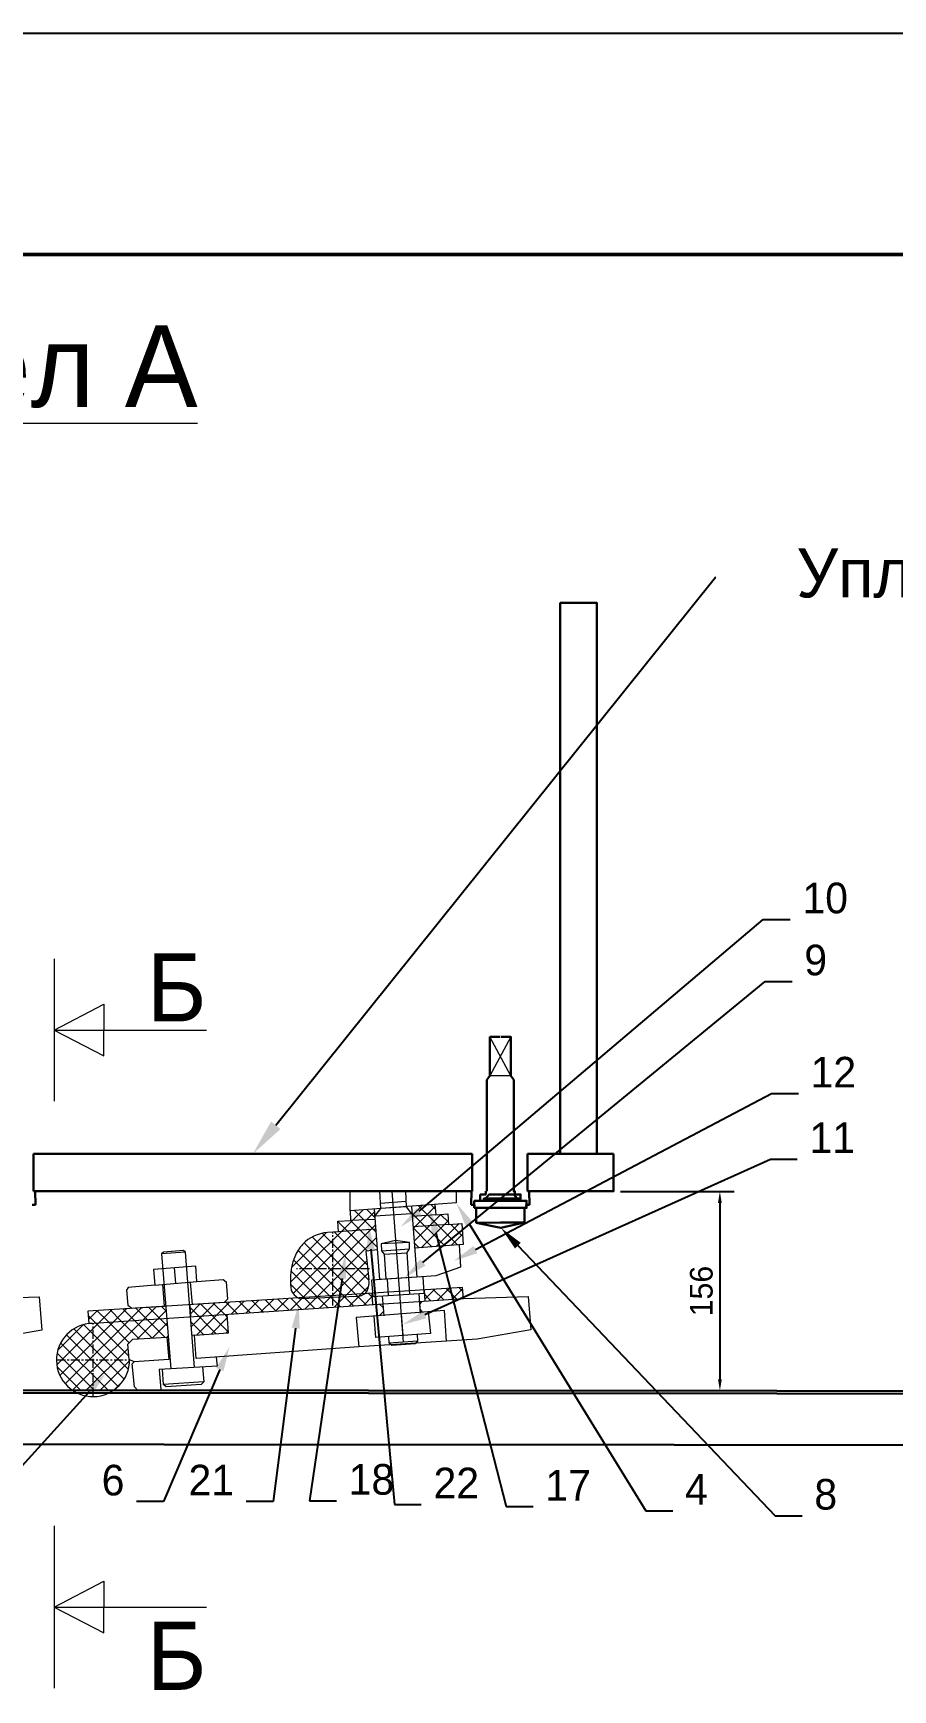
# Model space of a CAD drawing. Header units: millimetres. Extents: x 897431 to 926412, y -926165 to -906161.
# Drawn here: x 916337 to 920129, y -913466 to -906161 of the extents above; entities that cross this region are included whole.
import ezdxf
from ezdxf import colors
from ezdxf.entities.mleader import LeaderData, LeaderLine
from ezdxf.math import Vec2, Vec3

# ---------------------------------------------------------------- set-up
doc = ezdxf.new("R2010")
doc.units = ezdxf.units.MM
doc.header["$LTSCALE"] = 50
doc.linetypes.add('осевая', pattern=[50.8, 31.75, -6.35, 6.35, -6.35])
doc.dimstyles.new('ISO-25', dxfattribs={"dimscale": 50, "dimtxt": 2.5, "dimasz": 2.5, "dimexe": 1.25, "dimexo": 0.625, "dimtad": 1, "dimtxsty": 'Standard', "dimcen": 2.5, "dimadec": 0, "dimazin": 0, "dimtfac": 1, "dimtmove": 0, "dimatfit": 3, "dimfxl": 0, "dimarcsym": 0})

# ---------------------------------------------------------------- blocks, each defined once
blk = doc.blocks.new('*D461')
at = {"color": 0, "lineweight": -2, "ltscale": 100}
for p, q in [((918927.7, -911268.8), (919428.5, -911268.8)), ((919366, -911318.8), (919366, -912096.9)), ((918927.1, -912146.9), (919428.5, -912146.9))]:
    blk.add_line(p, q, dxfattribs=at)
at = {"color": 0, "lineweight": 0, "ltscale": 100}
for points in [[(919357.7, -911318.8), (919374.3, -911318.8), (919366, -911268.8)], [(919357.7, -912096.9), (919374.3, -912096.9), (919366, -912146.9)]]:
    blk.add_solid(points, dxfattribs=at)
at = {"color": 0, "lineweight": 0, "ltscale": 100, "insert": (919284.7, -911707.9), "char_height": 100, "attachment_point": 5, "rotation": 90}
blk.add_mtext('156', dxfattribs=at)

msp = doc.modelspace()

# ---------------------------------------------------------------- hatches: boundary and pattern name
at = {"lineweight": 0, "ltscale": 10000}
h = msp.add_hatch(dxfattribs=at)
h.set_pattern_fill('ANSI37', color=256, scale=13.5, style=0)
h.set_pattern_definition([(135, (3414483.39, 1755372.006), (30.3083644, 30.3083644), []), (45, (3414483.39, 1755372.006), (30.3083644, -30.3083644), [])])
h.paths.add_polyline_path([(917506.863, -911737.526, 0.04606918), (917518.3, -911741.939), (917764.277, -911732.087, 0.14172996), (917799.944, -911719.114), (917830.709, -911717.181), (917833.67, -911767.625), (917031.835, -911821.337), (917027.653, -911767.631)])
h.paths.add_polyline_path([(916601.429, -911850.167), (916926.925, -911828.364), (916933.719, -911910.615), (916927.601, -911911.121), (916776.596, -911920.462), (916754.768, -911942.289), (916761.008, -912008.99), (916762.812, -912009.891, -0.00281665), (916762.822, -912011.709), (916601.429, -912011.709)])
h.paths.add_polyline_path([(917031.835, -911821.337), (917192.363, -911810.584), (917198.275, -911891.822), (917048.342, -911902.734), (917038.235, -911903.521)])
h.paths.add_polyline_path([(916578.902, -911795.822), (916922.453, -911774.24), (916926.925, -911828.364), (916598.917, -911850.336, 0.0256641), (916582.397, -911851.442)])
h.paths.add_polyline_path([(918062.379, -911717.304), (918062.485, -911717.297), (918061.4, -911702.689), (918230.655, -911692.056), (918234.717, -911740.761), (918064.714, -911752.149)])
h.paths.add_polyline_path([(916440.036, -912011.709), (916601.429, -912011.709), (916601.429, -912145.293), (916510.763, -912145.228, -0.24850159)])
h.paths.add_polyline_path([(916582.397, -911851.442), (916601.429, -911850.167), (916601.429, -912011.709), (916440.036, -912011.709, -0.38000174)])
h.paths.add_polyline_path([(916601.429, -912011.709), (916762.822, -912011.709, -0.24888139), (916691.904, -912145.358), (916601.429, -912145.293)])
h.paths.add_polyline_path([(917681.486, -911399.514), (917738.69, -911396.892), (917845.623, -911391.502), (917848.961, -911435.568), (917684.11, -911446.178)])
h.paths.add_polyline_path([(917736.557, -911354.589), (917842.225, -911346.633), (917844.514, -911376.85), (917843.618, -911377.937), (917844.591, -911377.873), (917845.623, -911391.502), (917738.69, -911396.892)])
h.paths.add_polyline_path([(918005.723, -911334.322), (918109.345, -911326.52), (918113.01, -911371.41), (918009.057, -911379.221)])
h.paths.add_polyline_path([(918009.057, -911379.221), (918113.01, -911371.41), (918166.533, -911366.999), (918169.682, -911413.664), (918012.46, -911425.046)])
h.paths.add_polyline_path([(918012.46, -911425.046), (918169.682, -911413.664), (918227.33, -911409.601), (918233.443, -911502.196), (918019.455, -911519.263)])
h.paths.add_polyline_path([(917491.161, -911556.739, -0.08901574), (917525.938, -911501.878, -0.19331014), (917634.842, -911449.763), (917659.476, -911447.97), (917659.476, -911727.939), (917506.863, -911737.526, -0.05145919), (917495.29, -911730.22, -0.13141596), (917475.891, -911704.978, -0.0467729), (917471.942, -911649.086, -0.09137211)])
h.paths.add_polyline_path([(917659.476, -911447.97), (917684.11, -911446.178), (917848.961, -911435.568), (917855.843, -911526.449), (917804.981, -911531.633), (917812.911, -911609.438), (917659.476, -911609.438)])
h.paths.add_polyline_path([(917659.476, -911609.438), (917812.911, -911609.438), (917817.954, -911658.91, -0.19868755), (917804.454, -911715.521, -0.02112114), (917799.944, -911719.114), (917659.476, -911727.939)])
h.paths.add_polyline_path([(917659.476, -911727.939), (917799.944, -911719.114, -0.14172996), (917764.277, -911732.087), (917659.476, -911736.285)], flags=17)
h.paths.add_polyline_path([(917659.476, -911727.939), (917659.476, -911736.285), (917518.3, -911741.939, -0.04606918), (917506.863, -911737.526)], flags=17)

# ---------------------------------------------------------------- linework, layer by layer
msp.add_line((897431.402, -906161.042), (926412.082, -906161.042))
at = {"lineweight": 50}
msp.add_line((897919.296, -907136.805), (925924.188, -907136.805), dxfattribs=at)
at = {"lineweight": 0, "ltscale": 10000}
for p, q in [((916430.001, -910243.23), (916430.001, -910870.44)), ((916430.001, -910556.835), (916649.049, -910443.129)), ((916649.049, -910443.129), (916649.049, -910556.835)), ((916430.001, -910556.835), (917102.08, -910556.835)), ((916430.001, -910556.835), (916649.049, -910670.541)), ((916649.049, -910670.541), (916649.049, -910556.835)), ((918444.446, -910587.371), (918351.109, -910758.267)), ((918444.446, -910758.267), (918351.109, -910587.371)), ((918444.446, -910758.267), (918351.109, -910758.267)), ((917027.653, -911767.631), (917031.835, -911821.337)), ((916927.601, -911911.121), (916933.719, -911910.615)), ((917048.342, -911902.734), (917038.235, -911903.521)), ((916430.001, -912743.216), (916430.001, -913458.762)), ((916430.001, -913100.989), (916649.049, -912987.283)), ((916649.049, -912987.283), (916649.049, -913100.989)), ((916430.001, -913100.989), (917102.08, -913100.989)), ((916430.001, -913100.989), (916649.049, -913214.695)), ((916649.049, -913214.695), (916649.049, -913100.989))]:
    msp.add_line(p, q, dxfattribs=at)
at = {"lineweight": 30, "ltscale": 70}
for p, q in [((918351.109, -910758.267), (918351.109, -910587.371)), ((918351.109, -910587.371), (918395.368, -910587.371)), ((918338.336, -910776.648), (918351.109, -910758.267)), ((918338.336, -911267.436), (918338.336, -910776.648)), ((916339.434, -911267.294), (916339.434, -911103.317)), ((916339.434, -911103.317), (918272.823, -911103.317)), ((918272.823, -911103.317), (918272.823, -911267.294)), ((918272.823, -911103.317), (918272.823, -911103.317)), ((918518.221, -911267.294), (918518.221, -911103.317)), ((918896.447, -911103.317), (918518.221, -911103.317)), ((918896.447, -911268.836), (918896.447, -911103.317)), ((918272.823, -911267.294), (916339.434, -911267.294)), ((916346.781, -911267.294), (916347.934, -911327.596)), ((918270.177, -911267.294), (918269.025, -911327.596)), ((918281.737, -911341.149), (918281.737, -911309.345)), ((918281.737, -911309.345), (918308.615, -911309.345)), ((918308.615, -911309.345), (918308.615, -911281.653)), ((918308.615, -911281.653), (918333.531, -911281.653)), ((918333.531, -911281.653), (918333.531, -911267.436)), ((918333.531, -911267.436), (918338.336, -911267.436)), ((918518.221, -911267.294), (918897.988, -911267.294)), ((918525.568, -911267.294), (918526.72, -911327.596)), ((916347.934, -911327.596), (916333.476, -911328.099)), ((918269.025, -911327.596), (918283.483, -911328.099)), ((918286.799, -911341.149), (918281.737, -911341.149)), ((918283.483, -911328.099), (918282.915, -911341.149)), ((918282.915, -911341.149), (918297.113, -911341.149)), ((918291.861, -911405.832), (918291.861, -911341.149)), ((918512.83, -911341.149), (918498.633, -911341.149)), ((918503.694, -911341.149), (918503.694, -911406.4)), ((918526.72, -911327.596), (918512.263, -911328.099)), ((918512.263, -911328.099), (918512.83, -911341.149)), ((918503.694, -911406.4), (918291.861, -911405.832))]:
    msp.add_line(p, q, dxfattribs=at)
at = {"lineweight": 15, "ltscale": 70}
for p, q in [((917980.727, -911312.609), (917869.764, -911320.964)), ((917970.427, -911933.149), (917921.298, -911267.294)), ((917982.164, -911336.096), (917871.202, -911344.451)), ((917764.277, -911732.087), (917518.3, -911741.939)), ((917830.709, -911717.181), (917833.67, -911767.625)), ((917877.197, -911729.24), (917883.431, -911816.576)), ((918037.698, -911718.895), (918044.402, -911804.849)), ((918061.4, -911702.689), (918064.714, -911752.149))]:
    msp.add_line(p, q, dxfattribs=at)
at = {"color": 1, "linetype": 'осевая', "lineweight": 0, "ltscale": 0.025}
for p, q in [((917659.476, -911770.831), (917659.476, -911447.896)), ((917820.869, -911609.438), (917498.083, -911609.438)), ((916601.429, -912173.102), (916601.429, -911850.167)), ((916440.036, -912011.709), (916762.822, -912011.709))]:
    msp.add_line(p, q, dxfattribs=at)
at = {"lineweight": 30, "ltscale": 70}
for points in [[(918824.079, -911103.317), (918824.079, -908673.317), (918662.079, -908673.317), (918662.079, -911103.317), (918824.079, -911103.317)], [(918503.694, -911341.149), (918513.818, -911341.149), (918513.818, -911309.345), (918486.94, -911309.345), (918486.94, -911281.653), (918462.024, -911281.653), (918462.024, -911267.436), (918457.219, -911267.436), (918457.219, -910776.648), (918444.446, -910758.267), (918444.446, -910587.371), (918400.187, -910587.371)], [(918486.94, -911309.345), (918308.615, -911309.345)], [(918480.455, -911309.345), (918480.455, -911299.086), (918325.067, -911299.086), (918325.067, -911309.345)], [(918472.477, -911299.086), (918457.91, -911281.653), (918347.959, -911281.759), (918331.657, -911299.086)], [(918503.694, -911341.149), (918291.861, -911341.149)], [(918291.861, -911405.832), (918291.861, -911406.4)], [(918503.694, -911405.832), (918400.584, -911429.264), (918291.861, -911406.4)], [(918397.778, -911406.116), (918503.694, -911405.832)], [(921416.694, -912148.738), (912414.457, -912142.298)], [(921416.034, -912160.278), (912414.457, -912153.839)], [(921413.927, -912387.831), (912414.457, -912381.393)]]:
    msp.add_lwpolyline(points, dxfattribs=at)
at = {"lineweight": 15, "ltscale": 70}
for points in [[(918203.37, -911267.294), (918203.37, -911319.441), (917734.847, -911354.718), (917734.847, -911267.294), (918203.37, -911267.294)], [(917978.916, -911267.294), (917982.164, -911336.096), (918006.614, -911367.15), (917843.618, -911377.937), (917871.202, -911344.451), (917866.48, -911267.294)], [(918109.345, -911326.52), (918113.01, -911371.41), (918009.057, -911379.221)], [(917848.922, -911435.571), (917684.11, -911446.178), (917681.486, -911399.514), (917738.69, -911396.892)], [(917845.604, -911391.503), (917738.69, -911396.892), (917736.557, -911354.589)], [(918005.723, -911334.322), (918028.927, -911646.816), (917865.74, -911657.129), (917842.225, -911346.633)], [(918113.01, -911371.41), (918166.533, -911366.999), (918169.682, -911413.664), (918012.46, -911425.046)], [(917684.11, -911446.178), (917634.842, -911449.763)], [(918169.682, -911413.664), (918227.33, -911409.601), (918233.443, -911502.196), (918019.455, -911519.263)], [(917009.593, -911535.711), (917000.052, -911529.435), (916911.757, -911535.85), (916903.432, -911543.978)], [(917049.207, -912044.421), (917009.593, -911535.711), (916903.432, -911543.978), (916945.274, -912050.492)], [(917855.843, -911526.449), (917804.981, -911531.633), (917817.954, -911658.91)], [(918216.146, -911503.576), (918221.973, -911602.179), (918112.643, -911640.557), (918028.923, -911646.773), (917830.096, -911659.201)], [(917997.508, -911494.099), (917935.236, -911484.807), (917871.935, -911499.205)], [(917987.342, -911537.722), (917997.508, -911521.816), (917997.508, -911494.099), (917871.935, -911499.205), (917874.126, -911529.84), (917997.508, -911521.816)], [(917874.183, -911530.635), (917885.807, -911545.157), (917987.406, -911538.737)], [(917885.807, -911545.157), (917892.691, -911655.288)], [(917998.95, -911721.392), (917987.342, -911537.722)], [(917059.544, -911666.062), (917054.115, -911598.253), (916867.806, -911612.154), (916873.915, -911681.32), (917059.544, -911666.062)], [(916966.729, -911673.691), (916960.961, -911605.203)], [(918234.717, -911740.761), (918230.655, -911692.056), (916578.902, -911795.822), (916582.397, -911851.442), (918234.717, -911740.761)], [(916873.915, -911681.32), (916755.966, -911691.736), (916748.855, -911703.919), (916754.506, -911769.765), (916771.9, -911783.698), (916916.82, -911774.594), (916908.917, -911678.443)], [(917059.544, -911666.062), (917174.712, -911656.597), (917187.949, -911666.38), (917194.007, -911743.859), (917180.203, -911758.048), (917039.562, -911766.883), (917031.465, -911668.37)], [(917830.096, -911659.201), (917836.161, -911731.886), (918062.485, -911717.297), (918057.093, -911644.681)], [(917904.152, -911727.503), (917899.612, -911654.856)], [(916078.394, -911742.302), (916363.918, -911733.773), (916375.921, -911880.449), (916138.652, -911920.712), (916004.624, -911930.282)], [(917864.92, -911765.532), (917880.862, -911780.586), (917882.137, -911798.442), (917864.944, -911816.235)], [(918050.292, -911753.115), (918041.461, -911767.152), (918043.01, -911787.003), (918053.712, -911801.494)], [(918234.717, -911740.761), (918520.241, -911732.232), (918532.244, -911878.908), (918294.975, -911919.171), (918160.947, -911928.741)], [(918160.947, -911928.741), (918151.115, -911793.888), (917762.275, -911824.252), (917773.001, -911953.747), (917055.764, -912005.529), (917048.342, -911902.734), (917198.275, -911891.822), (917192.363, -911810.584)], [(918078.922, -911799.525), (918089.628, -911894.453), (917849.066, -911912.707), (917841.675, -911818.052)], [(917969.347, -911903.58), (917961.935, -911808.661)], [(916936.336, -912010.236), (916782.222, -912019.587), (916761.008, -912008.99), (916754.768, -911942.289), (916776.596, -911920.462), (916927.601, -911911.121), (916936.336, -912010.236)], [(918030.951, -911898.905), (918033.141, -911928.937), (918022.341, -911939.737), (917918.78, -911947.366), (917907.713, -911937.361), (917905.517, -911908.423)], [(918160.947, -911928.741), (917773.001, -911953.747)], [(918033.141, -911928.937), (917907.713, -911937.361)], [(917145.223, -911999.071), (917148.389, -912038.628), (916892.698, -912053.562), (916900.566, -912143.954), (916799.077, -912145.526), (916784.135, -912130.584), (916774.689, -912029.196), (916782.222, -912019.587)], [(917084.061, -912042.385), (917090.641, -912107.683), (917077.706, -912119.758), (916923.876, -912130.293), (916912.09, -912119.138), (916908.207, -912052.657)], [(917090.641, -912107.683), (916912.09, -912119.138)]]:
    msp.add_lwpolyline(points, dxfattribs=at)
for centre, radius, start, end in [((917645.269, -911611.398), 161.971, 93.6912766, 137.4556421), ((917661.406, -911626.207), 183.873, 137.4556421, 157.8022603), ((917732.108, -911655.057), 260.235, 157.8022603, 178.6852174), ((917772.005, -911655.973), 300.142, 178.6852174, 189.3969692), ((917742.785, -911670.9), 76.119, 324.1126792, 9.0631146), ((917532.78, -911681.332), 61.608, 202.5700066, 232.5167179), ((917536.478, -911677.799), 66.666, 231.8429898, 254.1769924), ((917759.687, -911663.952), 68.29, 273.8540948, 310.9611868), ((916601.429, -912011.709), 161.393, 90.8919996, 0.6455266)]:
    msp.add_arc(centre, radius, start, end, dxfattribs=at)

# ---------------------------------------------------------------- texts
at = {"lineweight": 0, "ltscale": 10000, "attachment_point": 3}
for s, insert, char_height, width in [('{\\LУзел А}', (917062.747, -907449.461), 360, 2620.69922), ('Б', (917102.08, -910218.502), 300, 278.62607), ('Б', (917102.08, -913166.272), 300, 278.62607)]:
    msp.add_mtext(s, dxfattribs=dict(at, insert=insert, char_height=char_height, width=width))

# ---------------------------------------------------------------- dimensions: what is measured, and where the dimension line sits
at = {"lineweight": 0, "ltscale": 100}
dim = msp.add_linear_dim(base=(919365.996, -912146.935), p1=(918896.447, -911268.836), p2=(918895.819, -912146.935), angle=90, text='156', dimstyle='ISO-25', override={"dimtxt": 2, "dimasz": 1, "dimlfac": 0.1, "dimlunit": 1, "dimfxl": 0.18}, dxfattribs=at)
dim.commit()
dim.dimension.update_dxf_attribs({"geometry": '*D461', "text_midpoint": (919284.746, -911707.885)})

# ---------------------------------------------------------------- leaders
at = {"lineweight": 0, "ltscale": 10000}
ml = msp.add_multileader_mtext('Standard', dxfattribs=at)
ml.set_content('Уплотнительное\\P кольцо', color=256)
ml.set_leader_properties()
ml.build(insert=Vec2(0, 0))
ml.multileader.update_dxf_attribs({"text_right_attachment_type": 6, "dogleg_length": 0.36, "arrow_head_size": 162})
ctx = ml.context
ctx.base_point, ctx.char_height, ctx.arrow_head_size, ctx.landing_gap_size, ctx.plane_origin = Vec3(919347.639, -908559.382), 216, 162, 5.4, Vec3(918688.333, -908603.223)
ctx.right_attachment, ctx.text_align_type = 6, 1
notes = []
notes.append((ctx, [(0, (1, 1, 0), (919346.667, -908559.382), (1, 0), 0.972, [(0, [(917306.128, -911103.317)], 0, [])])]))
ctx.mtext.insert, ctx.mtext.alignment, ctx.mtext.flow_direction = Vec3(920811.039, -908433.382), 2, 5
ml = msp.add_multileader_mtext('Standard', dxfattribs=at)
ml.set_content('10', color=256)
ml.set_leader_properties()
ml.build(insert=Vec2(0, 0))
ml.multileader.update_dxf_attribs({"text_left_attachment_type": 7, "text_right_attachment_type": 7, "dogleg_length": 1, "arrow_head_size": 108})
ctx = ml.context
ctx.base_point, ctx.char_height, ctx.arrow_head_size, ctx.landing_gap_size, ctx.plane_origin = Vec3(919676.077, -910069.033), 135, 108, 54, Vec3(918347.965, -908664.987)
ctx.left_attachment, ctx.right_attachment = 7, 7
notes.append((ctx, [(0, (1, 1, 0), (919557.319, -910069.033), (1, 0), 118.758, [(0, [(917957.299, -911425.467)], 0, [])])]))
ctx.mtext.insert, ctx.mtext.line_spacing_factor, ctx.mtext.flow_direction = Vec3(919730.077, -909907.033), 1.2, 5
ml = msp.add_multileader_mtext('Standard', dxfattribs=at)
ml.set_content('9', color=256)
ml.set_leader_properties()
ml.build(insert=Vec2(0, 0))
ml.multileader.update_dxf_attribs({"text_left_attachment_type": 7, "text_right_attachment_type": 7, "dogleg_length": 1, "arrow_head_size": 108})
ctx = ml.context
ctx.base_point, ctx.char_height, ctx.arrow_head_size, ctx.landing_gap_size, ctx.plane_origin = Vec3(919684.419, -910342.441), 135, 108, 54, Vec3(918356.307, -909073.395)
ctx.left_attachment, ctx.right_attachment = 7, 7
notes.append((ctx, [(0, (1, 1, 0), (919565.661, -910342.441), (1, 0), 118.758, [(0, [(917973.092, -911650.263)], 0, [])])]))
ctx.mtext.insert, ctx.mtext.line_spacing_factor, ctx.mtext.flow_direction = Vec3(919738.419, -910180.441), 1.2, 5
ml = msp.add_multileader_mtext('Standard', dxfattribs=at)
ml.set_content('12', color=256)
ml.set_leader_properties()
ml.build(insert=Vec2(0, 0))
ml.multileader.update_dxf_attribs({"text_left_attachment_type": 7, "text_right_attachment_type": 7, "dogleg_length": 1, "arrow_head_size": 108})
ctx = ml.context
ctx.base_point, ctx.char_height, ctx.arrow_head_size, ctx.landing_gap_size, ctx.plane_origin = Vec3(919712.15, -910837.154), 135, 108, 54, Vec3(918583, -909117.517)
ctx.left_attachment, ctx.right_attachment = 7, 7
notes.append((ctx, [(0, (1, 1, 0), (919593.392, -910837.154), (1, 0), 118.758, [(0, [(918192.334, -911575.189)], 0, [])])]))
ctx.mtext.insert, ctx.mtext.line_spacing_factor, ctx.mtext.flow_direction = Vec3(919766.15, -910675.154), 1.2, 5
ml = msp.add_multileader_mtext('Standard', dxfattribs=at)
ml.set_content('11', color=256)
ml.set_leader_properties()
ml.build(insert=Vec2(0, 0))
ml.multileader.update_dxf_attribs({"text_left_attachment_type": 7, "text_right_attachment_type": 7, "dogleg_length": 1, "arrow_head_size": 108})
ctx = ml.context
ctx.base_point, ctx.char_height, ctx.arrow_head_size, ctx.landing_gap_size, ctx.plane_origin = Vec3(919707.385, -911126.405), 135, 108, 54, Vec3(918356.307, -909398.449)
ctx.left_attachment, ctx.right_attachment = 7, 7
notes.append((ctx, [(0, (1, 1, 0), (919588.627, -911126.405), (1, 0), 118.758, [(0, [(917965.641, -911856.12)], 0, [])])]))
ctx.mtext.insert, ctx.mtext.line_spacing_factor, ctx.mtext.flow_direction = Vec3(919761.385, -910964.405), 1.2, 5
ml = msp.add_multileader_mtext('Standard', dxfattribs=at)
ml.set_content('4', color=256)
ml.set_leader_properties()
ml.build(insert=Vec2(0, 0))
ml.multileader.update_dxf_attribs({"text_left_attachment_type": 7, "text_right_attachment_type": 7, "dogleg_length": 1, "arrow_head_size": 108})
ctx = ml.context
ctx.base_point, ctx.char_height, ctx.arrow_head_size, ctx.landing_gap_size, ctx.plane_origin = Vec3(919158.095, -912676.354), 135, 108, 54, Vec3(918203.37, -911319.441)
ctx.left_attachment, ctx.right_attachment = 7, 7
notes.append((ctx, [(0, (1, 1, 0), (919039.337, -912676.354), (1, 0), 118.758, [(0, [(918203.37, -911319.441)], 0, [])])]))
ctx.mtext.insert, ctx.mtext.line_spacing_factor, ctx.mtext.flow_direction = Vec3(919212.095, -912514.354), 1.2, 5
ml = msp.add_multileader_mtext('Standard', dxfattribs=at)
ml.set_content('17', color=256)
ml.set_leader_properties()
ml.build(insert=Vec2(0, 0))
ml.multileader.update_dxf_attribs({"text_left_attachment_type": 7, "text_right_attachment_type": 7, "dogleg_length": 1, "arrow_head_size": 108})
ctx = ml.context
ctx.base_point, ctx.char_height, ctx.arrow_head_size, ctx.landing_gap_size, ctx.plane_origin = Vec3(918542.411, -912658.437), 135, 108, 54, Vec3(918085.864, -911346.133)
ctx.left_attachment, ctx.right_attachment = 7, 7
notes.append((ctx, [(0, (1, 1, 0), (918423.653, -912658.437), (1, 0), 118.758, [(0, [(918085.864, -911346.133)], 0, [])])]))
ctx.mtext.insert, ctx.mtext.line_spacing_factor, ctx.mtext.flow_direction = Vec3(918596.411, -912496.437), 1.2, 5
ml = msp.add_multileader_mtext('Standard', dxfattribs=at)
ml.set_content('22', color=256)
ml.set_leader_properties()
ml.build(insert=Vec2(0, 0))
ml.multileader.update_dxf_attribs({"text_left_attachment_type": 7, "text_right_attachment_type": 7, "dogleg_length": 1, "arrow_head_size": 108})
ctx = ml.context
ctx.base_point, ctx.char_height, ctx.arrow_head_size, ctx.landing_gap_size, ctx.plane_origin = Vec3(918049.274, -912648.519), 135, 108, 54, Vec3(918035.225, -911407.429)
ctx.left_attachment, ctx.right_attachment = 7, 7
notes.append((ctx, [(0, (1, 1, 0), (917930.516, -912648.519), (1, 0), 118.758, [(0, [(917816.397, -911415.817)], 0, [])])]))
ctx.mtext.insert, ctx.mtext.line_spacing_factor, ctx.mtext.flow_direction = Vec3(918103.274, -912486.519), 1.2, 5
ml = msp.add_multileader_mtext('Standard', dxfattribs=at)
ml.set_content('8', color=256)
ml.set_leader_properties()
ml.build(insert=Vec2(0, 0))
ml.multileader.update_dxf_attribs({"text_left_attachment_type": 7, "text_right_attachment_type": 7, "dogleg_length": 1, "arrow_head_size": 108})
ctx = ml.context
ctx.base_point, ctx.char_height, ctx.arrow_head_size, ctx.landing_gap_size, ctx.plane_origin = Vec3(919728.696, -912698.31), 135, 108, 54, Vec3(918400.584, -911429.264)
ctx.left_attachment, ctx.right_attachment = 7, 7
notes.append((ctx, [(0, (1, 1, 0), (919609.938, -912698.31), (1, 0), 118.758, [(0, [(918400.584, -911429.264)], 0, [])])]))
ctx.mtext.insert, ctx.mtext.line_spacing_factor, ctx.mtext.flow_direction = Vec3(919782.696, -912536.31), 1.2, 5
ml = msp.add_multileader_mtext('Standard', dxfattribs=at)
ml.set_content('18', color=256)
ml.set_leader_properties()
ml.build(insert=Vec2(0, 0))
ml.multileader.update_dxf_attribs({"text_left_attachment_type": 7, "text_right_attachment_type": 7, "dogleg_length": 1, "arrow_head_size": 108})
ctx = ml.context
ctx.base_point, ctx.char_height, ctx.arrow_head_size, ctx.landing_gap_size, ctx.plane_origin = Vec3(917674.963, -912632.56), 135, 108, 54, Vec3(917715.348, -911545.157)
ctx.left_attachment, ctx.right_attachment = 7, 7
notes.append((ctx, [(0, (1, 1, 0), (917556.205, -912632.56), (1, 0), 118.758, [(0, [(917715.348, -911545.157)], 0, [])])]))
ctx.mtext.insert, ctx.mtext.line_spacing_factor, ctx.mtext.flow_direction = Vec3(917728.963, -912470.56), 1.2, 5
ml = msp.add_multileader_mtext('Standard', dxfattribs=at)
ml.set_content('21', color=256)
ml.set_leader_properties()
ml.build(insert=Vec2(0, 0))
ml.multileader.update_dxf_attribs({"text_left_attachment_type": 7, "text_right_attachment_type": 7, "dogleg_length": 1, "arrow_head_size": 108})
ctx = ml.context
ctx.base_point, ctx.char_height, ctx.arrow_head_size, ctx.landing_gap_size, ctx.plane_origin = Vec3(916989.194, -912635.763), 135, 108, 54, Vec3(917690.166, -911759.714)
ctx.left_attachment, ctx.right_attachment, ctx.text_align_type = 7, 7, 2
notes.append((ctx, [(1, (1, 1, 0), (917395.952, -912635.763), (-1, 0), 118.758, [(0, [(917508.972, -911764.01)], 0, [])])]))
ctx.mtext.insert, ctx.mtext.alignment, ctx.mtext.line_spacing_factor, ctx.mtext.flow_direction = Vec3(917223.194, -912473.763), 3, 1.2, 5
ml = msp.add_multileader_mtext('Standard', dxfattribs=at)
ml.set_content('6', color=256)
ml.set_leader_properties()
ml.build(insert=Vec2(0, 0))
ml.multileader.update_dxf_attribs({"text_left_attachment_type": 7, "text_right_attachment_type": 7, "dogleg_length": 1, "arrow_head_size": 108})
ctx = ml.context
ctx.base_point, ctx.char_height, ctx.arrow_head_size, ctx.landing_gap_size, ctx.plane_origin = Vec3(916595.869, -912635.763), 135, 108, 54, Vec3(917482.96, -911934.019)
ctx.left_attachment, ctx.right_attachment, ctx.text_align_type = 7, 7, 2
notes.append((ctx, [(1, (1, 1, 0), (916912.627, -912635.763), (-1, 0), 118.758, [(0, [(917202.83, -911954.406)], 0, [])])]))
ctx.mtext.insert, ctx.mtext.alignment, ctx.mtext.line_spacing_factor, ctx.mtext.flow_direction = Vec3(916739.869, -912473.763), 3, 1.2, 5
ml = msp.add_multileader_mtext('Standard', dxfattribs=at)
ml.set_content('16', color=256)
ml.set_leader_properties()
ml.build(insert=Vec2(0, 0))
ml.multileader.update_dxf_attribs({"text_right_attachment_type": 6, "dogleg_length": 0.36, "arrow_head_size": 108})
ctx = ml.context
ctx.base_point, ctx.char_height, ctx.arrow_head_size, ctx.landing_gap_size, ctx.plane_origin = Vec3(915957.436, -912550.922), 135, 108, 5.4, Vec3(916656.983, -912071.563)
ctx.right_attachment, ctx.text_align_type = 6, 2
notes.append((ctx, [(1, (1, 1, 0), (916149.208, -912631.922), (-1, 0), 0.972, [(0, [(916656.983, -912071.563)], 0, [])])]))
ctx.mtext.insert, ctx.mtext.alignment, ctx.mtext.flow_direction = Vec3(916142.836, -912469.922), 3, 5
for ctx, leaders in notes:
    for number, flags, end, landing, length, lines in leaders:
        leader = LeaderData()
        leader.index, (leader.has_last_leader_line, leader.has_dogleg_vector, leader.attachment_direction) = number, flags
        leader.last_leader_point, leader.dogleg_vector, leader.dogleg_length = Vec3(end), Vec3(landing), length
        for number, points, colour, breaks in lines:
            line = LeaderLine()
            line.index, line.vertices, line.color, line.breaks = number, Vec3.list(points), colors.encode_raw_color(colour), breaks
            leader.lines.append(line)
        ctx.leaders.append(leader)

doc.saveas('drawing.dxf')
